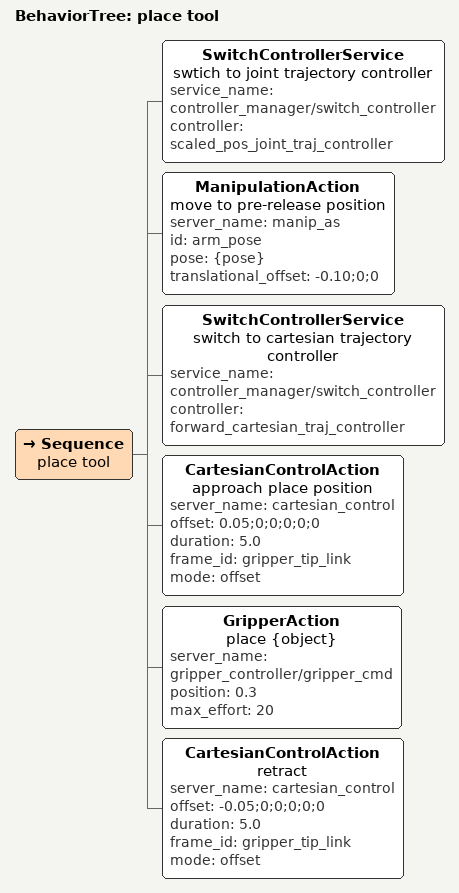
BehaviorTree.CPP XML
<root>
    <!--
    inputs:
      - object
      - pose
  -->
    <BehaviorTree ID="place tool">

        <Sequence name="place tool">

            <SwitchControllerService
                name="swtich to joint trajectory controller"
                service_name="controller_manager/switch_controller"
                controller="scaled_pos_joint_traj_controller"
            />

            <ManipulationAction
            name="move to pre-release position"
                server_name="manip_as"
                id="arm_pose"
                pose="{pose}"
                translational_offset="-0.10;0;0"
            />

            <SwitchControllerService
                name="switch to cartesian trajectory controller"
                service_name="controller_manager/switch_controller"
                controller="forward_cartesian_traj_controller"
            />
            <CartesianControlAction
                name="approach place position"
                server_name="cartesian_control"
                offset="0.05;0;0;0;0;0"
                duration="5.0"
                frame_id="gripper_tip_link"
                mode="offset"
            />
            <GripperAction
                name="place {object}"
                server_name="gripper_controller/gripper_cmd"
                position="0.3"
                max_effort="20"
            />
            <CartesianControlAction
                name="retract"
                server_name="cartesian_control"
                offset="-0.05;0;0;0;0;0"
                duration="5.0"
                frame_id="gripper_tip_link"
                mode="offset"
            />
        </Sequence>
    </BehaviorTree>

</root>
